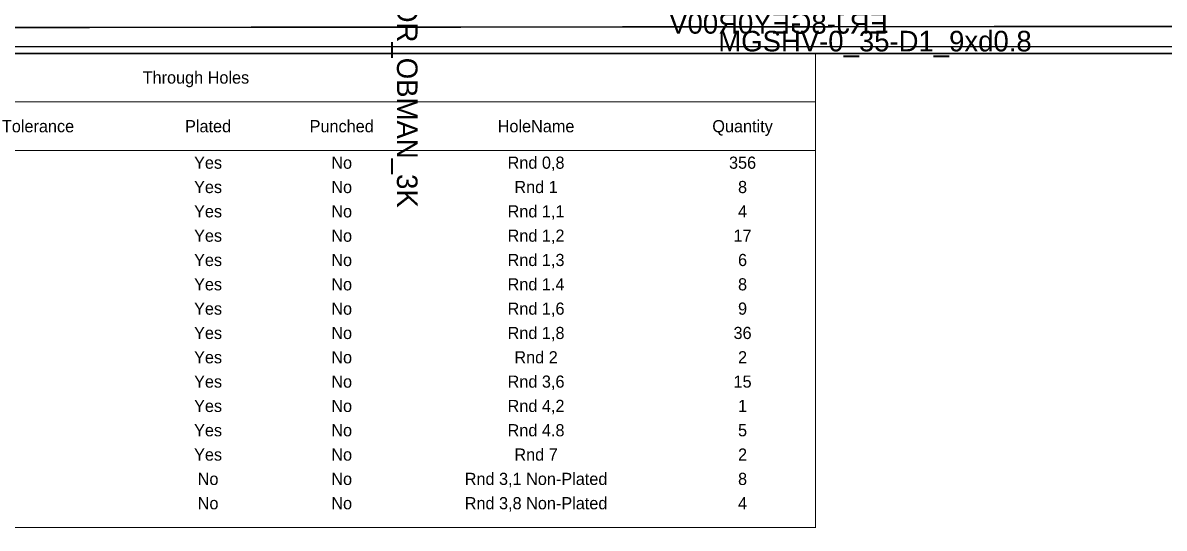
# Model space of a CAD drawing. Extents: x -13 to 280, y -47 to 100.
# Drawn here: x 45.3 to 158.1, y -46.9 to 3 of the extents above; entities that cross this region are included whole.
import ezdxf
from ezdxf.enums import TextEntityAlignment as Align

# ---------------------------------------------------------------- set-up
doc = ezdxf.new("R2010")
doc.units = 0
doc.header["$MEASUREMENT"] = 0
for name, color, linetype in [('ASSEMBLY_PART_NUMBERS_BTM', 191, 'CONTINUOUS'), ('ASSEMBLY_PART_NUMBERS_TOP', 102, 'CONTINUOUS'), ('BOARD_OUTLINE', 10, 'CONTINUOUS'), ('DRILL_DRAWING', 21, 'CONTINUOUS'), ('GENERATED_SILKSCREEN_BTM', 255, 'CONTINUOUS'), ('GENERATED_SILKSCREEN_TOP', 140, 'CONTINUOUS'), ('MANUFACTURING_OUTLINES', 10, 'CONTINUOUS'), ('ROUTE_BORDER', 151, 'CONTINUOUS'), ('SILKSCREEN_OUTLINES_BTM', 211, 'CONTINUOUS'), ('SILKSCREEN_OUTLINES_TOP', 150, 'CONTINUOUS')]:
    doc.layers.add(name, color=color, linetype=linetype)
doc.styles.add('VERIBEST_GERBER_0', font='txt')

msp = doc.modelspace()

# ---------------------------------------------------------------- linework, layer by layer
at = {"layer": 'BOARD_OUTLINE', "const_width": 0.1}
msp.add_lwpolyline([(0, 1.5), (0, 98.5, -0.4142135624), (1.5, 100), (278.5, 100, -0.4142135624), (280, 98.5), (280, 1.5, -0.4142135624), (278.5, 0), (1.5, 0, -0.4142135624)], format="xyb", close=True, dxfattribs=at)
at = {"layer": 'DRILL_DRAWING', "const_width": 0.12}
msp.add_lwpolyline([(0, -46.8), (0, 0), (123.6, 0), (123.6, -46.8)], close=True, dxfattribs=at)
for points in [[(0, -4.8), (123.6, -4.8)], [(0, -9.6), (123.6, -9.6)]]:
    msp.add_lwpolyline(points, dxfattribs=at)
at = {"layer": 'GENERATED_SILKSCREEN_BTM', "const_width": 0.15}
msp.add_lwpolyline([(0.75, 2.5), (279.5, 2.75)], dxfattribs=at)
at = {"layer": 'GENERATED_SILKSCREEN_TOP', "const_width": 0.15}
msp.add_lwpolyline([(0.5, 2.5), (279.5, 2.75)], dxfattribs=at)
at = {"layer": 'MANUFACTURING_OUTLINES'}
msp.add_lwpolyline([(280.075405, 1.5, -0.4142135624), (278.5, -0.075405), (1.5, -0.075405, -0.4142135624), (-0.075405, 1.5), (-0.075405, 98.5, -0.4142135624), (1.5, 100.075405), (278.5, 100.075405, -0.4142135624), (280.075405, 98.5)], format="xyb", close=True, dxfattribs=at)
at = {"layer": 'ROUTE_BORDER'}
msp.add_lwpolyline([(0.635, 0.635), (0.635, 99.5), (279.5, 99.5), (279.5, 0.635)], close=True, dxfattribs=at)
at = {"layer": 'SILKSCREEN_OUTLINES_BTM'}
msp.add_lwpolyline([(0.75, 2.5), (279.5, 2.75)], dxfattribs=at)
at = {"layer": 'SILKSCREEN_OUTLINES_TOP'}
msp.add_lwpolyline([(0.5, 2.5), (279.5, 2.75)], dxfattribs=at)

# ---------------------------------------------------------------- texts
at = {"layer": 'ASSEMBLY_PART_NUMBERS_BTM', "style": 'VERIBEST_GERBER_0', "text_generation_flag": 2}
msp.add_text('ERJ-8GEY0R00V', height=2.032, dxfattribs=at).set_placement((130.75, 3.96), align=Align.TOP_LEFT)
at = {"layer": 'ASSEMBLY_PART_NUMBERS_TOP', "style": 'VERIBEST_GERBER_0'}
msp.add_text('LM350AT/NOPB_GOR_OBMAN_3K', height=2.032, rotation=270, dxfattribs=at).set_placement((84.29, 29), align=Align.TOP_LEFT)
msp.add_text('MGSHV-0_35-D1_9xd0.8', height=2.032, dxfattribs=at).set_placement((114, 2.21), align=Align.TOP_LEFT)
at = {"layer": 'DRILL_DRAWING', "style": 'VERIBEST_GERBER_0'}
for s, p in [('Through Holes', (62.4, -2.4)), ('Tolerance', (46.8, -7.2)), ('Plated', (63.6, -7.2)), ('Punched', (76.8, -7.2)), ('HoleName', (96, -7.2)), ('Quantity', (116.4, -7.2)), ('Rnd 0,8', (96, -10.8)), ('Yes', (63.6, -10.8)), ('No', (76.8, -10.8)), ('356', (116.4, -10.8)), ('Yes', (63.6, -13.2)), ('No', (76.8, -13.2)), ('Rnd 1', (96, -13.2)), ('8', (116.4, -13.2)), ('Yes', (63.6, -15.6)), ('No', (76.8, -15.6)), ('Rnd 1,1', (96, -15.6)), ('4', (116.4, -15.6)), ('Yes', (63.6, -18)), ('No', (76.8, -18)), ('Rnd 1,2', (96, -18)), ('17', (116.4, -18)), ('Yes', (63.6, -20.4)), ('No', (76.8, -20.4)), ('Rnd 1,3', (96, -20.4)), ('6', (116.4, -20.4)), ('Yes', (63.6, -22.8)), ('No', (76.8, -22.8)), ('Rnd 1.4', (96, -22.8)), ('8', (116.4, -22.8)), ('Yes', (63.6, -25.2)), ('No', (76.8, -25.2)), ('Rnd 1,6', (96, -25.2)), ('9', (116.4, -25.2)), ('Yes', (63.6, -27.6)), ('No', (76.8, -27.6)), ('Rnd 1,8', (96, -27.6)), ('36', (116.4, -27.6)), ('Yes', (63.6, -30)), ('No', (76.8, -30)), ('Rnd 2', (96, -30)), ('2', (116.4, -30)), ('Yes', (63.6, -32.4)), ('No', (76.8, -32.4)), ('Rnd 3,6', (96, -32.4)), ('15', (116.4, -32.4)), ('Yes', (63.6, -34.8)), ('No', (76.8, -34.8)), ('Rnd 4,2', (96, -34.8)), ('1', (116.4, -34.8)), ('Yes', (63.6, -37.2)), ('No', (76.8, -37.2)), ('Rnd 4.8', (96, -37.2)), ('5', (116.4, -37.2)), ('Yes', (63.6, -39.6)), ('No', (76.8, -39.6)), ('Rnd 7', (96, -39.6)), ('2', (116.4, -39.6)), ('No', (63.6, -42)), ('No', (76.8, -42)), ('Rnd 3,1 Non-Plated', (96, -42)), ('8', (116.4, -42)), ('No', (63.6, -44.4)), ('No', (76.8, -44.4)), ('Rnd 3,8 Non-Plated', (96, -44.4)), ('4', (116.4, -44.4))]:
    msp.add_text(s, height=1.2, dxfattribs=at).set_placement(p, align=Align.MIDDLE_CENTER)

doc.saveas('drawing.dxf')
